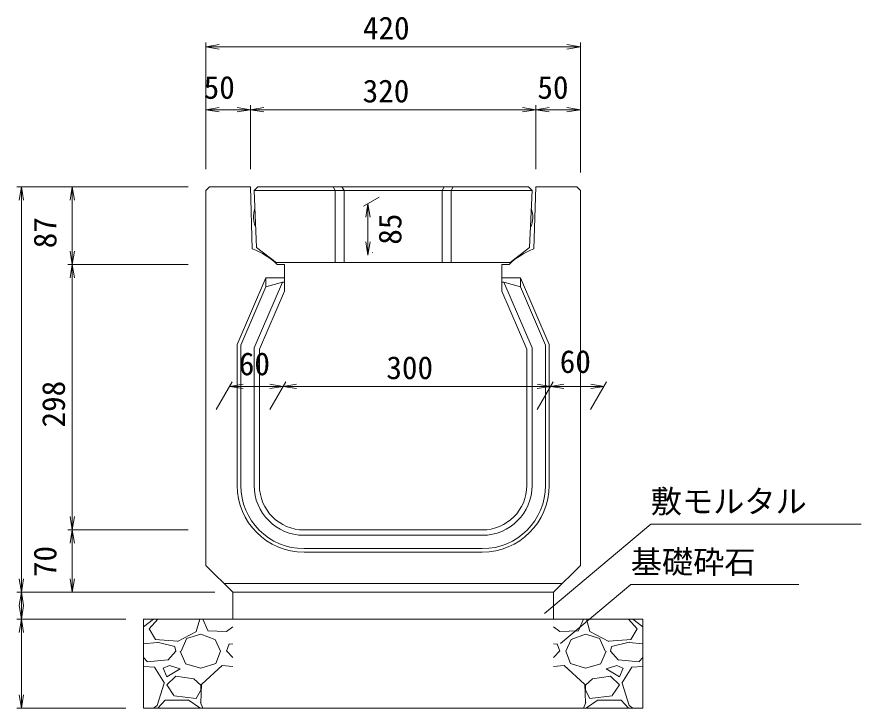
# Model space of a CAD drawing. Units: millimetres on the paper. Extents: x 2 to 843, y 0 to 594.
# Drawn here: x 135.6 to 230.3, y 421.3 to 498.9 of the extents above; entities that cross this region are included whole.
import ezdxf
from ezdxf.enums import TextEntityAlignment as Align

# ---------------------------------------------------------------- set-up
doc = ezdxf.new("R2010")
doc.units = ezdxf.units.MM
for name, color, linetype, lineweight in [('0_2', 7, 'Continuous', 18), ('D-STR-DIM（寸法）', 7, 'Continuous', 18), ('D-STR-HTXT（旗揚げ）', 7, 'Continuous', 18), ('D-STR-STR1（構造物）', 7, 'Continuous', 18), ('D-STR-STRn（構造物）', 7, 'Continuous', 18), ('D-STR（構造物外形線）', 1, 'Continuous', 18)]:
    doc.layers.add(name, color=color, linetype=linetype, lineweight=lineweight)
doc.layers.add('D-STR-TXT（文字）', color=7, linetype='Continuous')
doc.styles.add('ＭＳ ゴシック', font='')
doc.styles.get('ＭＳ ゴシック').set_extended_font_data('MS Gothic')

msp = doc.modelspace()

# ---------------------------------------------------------------- linework, layer by layer
at = {"layer": '0_2'}
for p, q in [((156.799, 495.514), (158.299, 495.764)), ((158.299, 495.264), (156.799, 495.514)), ((197.299, 495.764), (198.799, 495.514)), ((198.799, 495.514), (197.299, 495.264)), ((156.799, 488.453), (158.299, 488.703)), ((160.298, 488.703), (161.798, 488.453)), ((161.799, 488.453), (163.299, 488.703)), ((192.299, 488.703), (193.799, 488.453)), ((193.799, 488.453), (195.299, 488.703)), ((197.299, 488.703), (198.799, 488.453)), ((158.299, 488.203), (156.799, 488.453)), ((161.798, 488.453), (160.298, 488.203)), ((163.299, 488.203), (161.799, 488.453)), ((193.799, 488.453), (192.299, 488.203)), ((195.299, 488.203), (193.799, 488.453)), ((198.799, 488.453), (197.299, 488.203)), ((135.84, 478.289), (136.09, 479.789)), ((136.09, 479.789), (136.34, 478.289)), ((141.549, 478.289), (141.799, 479.789)), ((141.799, 479.789), (142.049, 478.289)), ((174.719, 476.406), (174.969, 477.906)), ((174.969, 477.906), (175.219, 476.406)), ((174.969, 472.124), (174.719, 473.624)), ((175.219, 473.624), (174.969, 472.124)), ((141.799, 471.089), (141.549, 472.589)), ((142.049, 472.589), (141.799, 471.089)), ((141.549, 469.589), (141.799, 471.089)), ((141.799, 471.089), (142.049, 469.589)), ((159.458, 457.395), (160.958, 457.645)), ((163.958, 457.645), (165.458, 457.395)), ((165.458, 457.395), (166.958, 457.645)), ((193.958, 457.645), (195.458, 457.395)), ((195.458, 457.395), (196.958, 457.645)), ((199.958, 457.645), (201.458, 457.395)), ((160.958, 457.145), (159.458, 457.395)), ((165.458, 457.395), (163.958, 457.145)), ((166.958, 457.145), (165.458, 457.395)), ((195.458, 457.395), (193.958, 457.145)), ((196.958, 457.145), (195.458, 457.395)), ((201.458, 457.395), (199.958, 457.145)), ((141.799, 441.289), (141.549, 442.789)), ((142.049, 442.789), (141.799, 441.289)), ((141.549, 439.789), (141.799, 441.289)), ((141.799, 441.289), (142.049, 439.789)), ((136.09, 434.289), (135.84, 435.789)), ((136.34, 435.789), (136.09, 434.289)), ((141.799, 434.289), (141.549, 435.789)), ((142.049, 435.789), (141.799, 434.289)), ((135.84, 432.789), (136.09, 434.289)), ((136.09, 434.289), (136.34, 432.789)), ((136.09, 431.289), (135.84, 432.789)), ((136.34, 432.789), (136.09, 431.289)), ((135.84, 429.789), (136.09, 431.289)), ((136.09, 431.289), (136.34, 429.789)), ((136.09, 421.289), (135.84, 422.789)), ((136.34, 422.789), (136.09, 421.289))]:
    msp.add_line(p, q, dxfattribs=at)
at = {"layer": '0_2', "color": 9}
for p, q in [((156.799, 495.514), (156.999, 495.514)), ((198.799, 495.514), (198.599, 495.514)), ((156.799, 488.453), (156.999, 488.453)), ((161.798, 488.453), (161.598, 488.453)), ((161.799, 488.453), (161.999, 488.453)), ((193.799, 488.453), (193.599, 488.453)), ((193.799, 488.453), (193.999, 488.453)), ((198.799, 488.453), (198.599, 488.453)), ((136.09, 479.789), (136.09, 479.589)), ((141.799, 479.789), (141.799, 479.589)), ((174.969, 477.906), (174.969, 477.706)), ((174.969, 472.124), (174.969, 472.324)), ((141.799, 471.089), (141.799, 471.289)), ((141.799, 471.089), (141.799, 470.889)), ((159.458, 457.395), (159.658, 457.395)), ((165.458, 457.395), (165.258, 457.395)), ((165.458, 457.395), (165.658, 457.395)), ((195.458, 457.395), (195.258, 457.395)), ((195.458, 457.395), (195.658, 457.395)), ((201.458, 457.395), (201.258, 457.395)), ((141.799, 441.289), (141.799, 441.489)), ((141.799, 441.289), (141.799, 441.089)), ((136.09, 434.289), (136.09, 434.489)), ((136.09, 434.289), (136.09, 434.089)), ((141.799, 434.289), (141.799, 434.489)), ((136.09, 431.289), (136.09, 431.489)), ((136.09, 431.289), (136.09, 431.089)), ((136.09, 421.289), (136.09, 421.489))]:
    msp.add_line(p, q, dxfattribs=at)
at = {"layer": 'D-STR-DIM（寸法）'}
for p, q in [((156.799, 481.789), (156.799, 496.014)), ((156.999, 495.514), (198.599, 495.514)), ((198.799, 481.389), (198.799, 496.014)), ((156.799, 481.789), (156.799, 488.953)), ((161.798, 481.804), (161.798, 488.953)), ((161.799, 481.789), (161.799, 488.953)), ((193.799, 481.789), (193.799, 488.953)), ((193.799, 481.789), (193.799, 488.953)), ((198.799, 481.389), (198.799, 488.953)), ((156.999, 488.453), (161.598, 488.453)), ((193.599, 488.453), (161.999, 488.453)), ((198.599, 488.453), (193.999, 488.453)), ((154.799, 479.789), (135.59, 479.789)), ((136.09, 479.589), (136.09, 434.489)), ((154.799, 479.789), (141.299, 479.789)), ((141.799, 479.589), (141.799, 471.289)), ((176.231, 478.635), (174.469, 477.618)), ((174.969, 477.706), (174.969, 472.324)), ((175.524, 472.444), (175.469, 472.413)), ((154.799, 471.089), (141.299, 471.089)), ((154.799, 471.089), (141.299, 471.089)), ((141.799, 470.889), (141.799, 441.489)), ((157.954, 454.789), (159.747, 457.895)), ((163.954, 454.789), (165.747, 457.895)), ((163.954, 454.789), (165.747, 457.895)), ((193.954, 454.789), (195.747, 457.895)), ((193.954, 454.789), (195.747, 457.895)), ((199.954, 454.789), (201.747, 457.895)), ((165.258, 457.395), (159.658, 457.395)), ((165.658, 457.395), (195.258, 457.395)), ((195.658, 457.395), (201.258, 457.395)), ((154.799, 441.289), (141.299, 441.289)), ((154.799, 441.289), (141.299, 441.289)), ((141.799, 441.089), (141.799, 434.489)), ((157.799, 434.289), (135.59, 434.289)), ((157.799, 434.289), (135.59, 434.289)), ((136.09, 434.089), (136.09, 431.489)), ((154.799, 434.289), (141.299, 434.289)), ((147.799, 431.289), (135.59, 431.289)), ((147.799, 431.289), (135.59, 431.289)), ((136.09, 431.089), (136.09, 421.489)), ((147.799, 421.289), (135.59, 421.289))]:
    msp.add_line(p, q, dxfattribs=at)
at = {"layer": 'D-STR-HTXT（旗揚げ）'}
for p, q in [((194.779, 431.923), (206.696, 441.936)), ((230.295, 441.936), (206.696, 441.936)), ((196.586, 428.552), (204.451, 435.146)), ((223.315, 435.146), (204.451, 435.146))]:
    msp.add_line(p, q, dxfattribs=at)
at = {"layer": 'D-STR-STR1（構造物）'}
for p, q in [((162.216, 479.389), (193.382, 479.389)), ((171.057, 479.789), (171.299, 479.389)), ((171.299, 471.289), (171.299, 479.389)), ((172.057, 479.789), (172.299, 479.389)), ((172.299, 471.289), (172.299, 479.389)), ((183.54, 479.789), (183.299, 479.389)), ((183.299, 471.289), (183.299, 479.389)), ((184.54, 479.789), (184.299, 479.389)), ((184.299, 471.289), (184.299, 479.389)), ((163.523, 469.589), (160.299, 462.105)), ((165.376, 469.089), (162.199, 461.713)), ((163.523, 469.589), (165.599, 469.589)), ((163.528, 468.589), (163.523, 469.589)), ((165.376, 469.089), (163.528, 468.589)), ((165.599, 469.089), (165.376, 469.089)), ((192.075, 469.589), (189.999, 469.589)), ((189.999, 469.089), (190.221, 469.089)), ((190.221, 469.089), (192.07, 468.589)), ((190.221, 469.089), (193.399, 461.713)), ((192.07, 468.589), (192.075, 469.589)), ((192.075, 469.589), (195.299, 462.105)), ((163.528, 468.589), (160.699, 462.022)), ((192.07, 468.589), (194.899, 462.022)), ((160.299, 462.105), (160.299, 446.289)), ((160.699, 462.022), (160.699, 446.289)), ((162.199, 461.713), (162.199, 446.289)), ((193.399, 461.713), (193.399, 446.289)), ((194.899, 462.022), (194.899, 446.289)), ((195.299, 462.105), (195.299, 446.289)), ((187.799, 440.689), (167.799, 440.689)), ((187.799, 439.189), (167.799, 439.189)), ((187.799, 438.789), (167.799, 438.789))]:
    msp.add_line(p, q, dxfattribs=at)
for centre, radius, start, end in [((165.143, 476.407), 3, 161.36074, 203.43968), ((190.455, 476.407), 3, 336.56032, 18.63926), ((167.799, 446.289), 7.5, 180, 270), ((167.799, 446.289), 7.1, 180, 270), ((167.799, 446.289), 5.6, 180, 270), ((187.799, 446.289), 5.6, 270, 0), ((187.799, 446.289), 7.1, 270, 0), ((187.799, 446.289), 7.5, 270, 0)]:
    msp.add_arc(centre, radius, start, end, dxfattribs=at)
at = {"layer": 'D-STR-STRn（構造物）'}
for p, q in [((159.799, 434.289), (159.799, 431.289)), ((195.799, 434.289), (195.799, 431.289)), ((159.799, 431.289), (149.799, 431.289)), ((149.799, 431.289), (149.799, 421.289)), ((149.799, 430.419), (150.925, 431.289)), ((150.416, 430.185), (151.41, 431.289)), ((156.12, 431.284), (155.72, 429.884)), ((156.46, 431.289), (157, 430.008)), ((195.799, 431.289), (159.799, 431.289)), ((195.799, 431.289), (205.799, 431.289)), ((199.137, 431.289), (198.598, 430.008)), ((199.478, 431.284), (199.878, 429.884)), ((205.182, 430.185), (204.188, 431.289)), ((205.799, 430.419), (204.673, 431.289)), ((205.799, 431.289), (205.799, 421.289)), ((151.136, 428.98), (150.436, 430.18)), ((157.01, 429.98), (159.11, 429.88)), ((159.117, 429.892), (159.799, 430.419)), ((196.481, 429.892), (195.799, 430.419)), ((198.587, 429.98), (196.487, 429.88)), ((204.462, 428.98), (205.162, 430.18)), ((155.721, 429.878), (153.621, 428.778)), ((154.014, 427.684), (154.614, 429.084)), ((154.617, 429.085), (156.217, 429.585)), ((156.213, 429.584), (157.813, 428.984)), ((199.385, 429.584), (197.785, 428.984)), ((200.981, 429.085), (199.381, 429.585)), ((199.877, 429.878), (201.977, 428.778)), ((201.584, 427.684), (200.984, 429.084)), ((151.325, 428.673), (149.799, 428.513)), ((153.61, 428.806), (151.11, 429.006)), ((153.313, 428.19), (151.313, 428.69)), ((153.417, 427.678), (153.317, 428.178)), ((157.818, 428.982), (158.418, 427.682)), ((159.114, 427.687), (159.414, 428.487)), ((159.799, 428.513), (159.425, 428.473)), ((195.799, 428.513), (196.173, 428.473)), ((196.484, 427.687), (196.184, 428.487)), ((197.78, 428.982), (197.18, 427.682)), ((201.988, 428.806), (204.488, 429.006)), ((202.18, 427.678), (202.28, 428.178)), ((202.285, 428.19), (204.285, 428.69)), ((204.273, 428.673), (205.799, 428.513)), ((153.416, 427.685), (152.516, 426.685)), ((153.908, 427.688), (154.508, 426.288)), ((157.913, 426.289), (158.413, 427.689)), ((159.799, 426.969), (159.113, 427.717)), ((195.799, 426.969), (196.485, 427.717)), ((197.685, 426.289), (197.185, 427.689)), ((201.69, 427.688), (201.09, 426.288)), ((202.182, 427.685), (203.082, 426.685)), ((150.213, 426.517), (149.799, 426.969)), ((152.509, 426.691), (150.209, 426.491)), ((154.509, 426.277), (156.209, 425.777)), ((156.222, 425.779), (157.922, 426.279)), ((199.376, 425.779), (197.676, 426.279)), ((201.089, 426.277), (199.389, 425.777)), ((203.089, 426.691), (205.389, 426.491)), ((205.385, 426.517), (205.799, 426.969)), ((151.019, 425.875), (149.799, 425.976)), ((152.138, 424.091), (151.038, 425.891)), ((152.013, 425.785), (152.413, 424.785)), ((152.715, 426.081), (152.015, 425.781)), ((152.413, 424.787), (153.913, 425.687)), ((153.92, 425.687), (152.72, 426.087)), ((158.619, 426.084), (156.319, 423.984)), ((159.799, 425.976), (158.619, 426.075)), ((195.799, 425.976), (196.979, 426.075)), ((196.979, 426.084), (199.279, 423.984)), ((201.678, 425.687), (202.878, 426.087)), ((203.185, 424.787), (201.685, 425.687)), ((202.883, 426.081), (203.583, 425.781)), ((203.585, 425.785), (203.185, 424.785)), ((203.46, 424.091), (204.56, 425.891)), ((204.579, 425.875), (205.799, 425.976)), ((153.416, 424.885), (152.416, 423.885)), ((155.428, 424.59), (153.428, 424.89)), ((156.237, 423.864), (155.437, 424.564)), ((199.361, 423.864), (200.161, 424.564)), ((200.17, 424.59), (202.17, 424.89)), ((202.182, 424.885), (203.182, 423.885)), ((151.317, 421.582), (152.117, 424.082)), ((152.413, 423.888), (153.213, 422.688)), ((156.312, 423.99), (156.212, 421.89)), ((156.216, 423.285), (156.216, 423.885)), ((199.286, 423.99), (199.386, 421.89)), ((199.381, 423.285), (199.381, 423.885)), ((203.185, 423.888), (202.385, 422.688)), ((204.28, 421.582), (203.48, 424.082)), ((153.219, 422.68), (155.719, 422.38)), ((155.719, 422.386), (156.219, 423.286)), ((199.879, 422.386), (199.379, 423.286)), ((202.378, 422.68), (199.878, 422.38)), ((150.925, 421.289), (151.317, 421.592)), ((151.41, 421.289), (152.216, 422.185)), ((152.216, 422.185), (154.816, 422.185)), ((154.813, 422.208), (156.113, 421.308)), ((156.2, 421.908), (156.46, 421.289)), ((199.398, 421.908), (199.137, 421.289)), ((200.785, 422.208), (199.485, 421.308)), ((203.381, 422.185), (200.781, 422.185)), ((204.188, 421.289), (203.382, 422.185)), ((204.673, 421.289), (204.281, 421.592)), ((149.799, 421.289), (205.799, 421.289))]:
    msp.add_line(p, q, dxfattribs=at)
at = {"layer": 'D-STR（構造物外形線）'}
for p, q in [((157.199, 479.789), (156.799, 479.389)), ((156.799, 437.289), (156.799, 479.389)), ((157.199, 479.789), (161.799, 479.789)), ((161.999, 472.823), (161.799, 479.789)), ((162.216, 479.389), (162.616, 479.789)), ((162.216, 479.389), (162.485, 472.972)), ((162.616, 479.789), (192.982, 479.789)), ((193.382, 479.389), (192.982, 479.789)), ((193.382, 479.389), (193.113, 472.972)), ((193.599, 472.823), (193.799, 479.789)), ((198.399, 479.789), (193.799, 479.789)), ((198.399, 479.789), (198.799, 479.389)), ((198.799, 437.289), (198.799, 479.389)), ((162.485, 472.972), (164.674, 471.289)), ((193.113, 472.972), (190.924, 471.289)), ((164.674, 471.289), (190.924, 471.289)), ((165.599, 471.089), (164.799, 471.089)), ((165.599, 471.089), (165.599, 468.089)), ((189.999, 471.089), (189.999, 468.089)), ((189.999, 471.089), (190.799, 471.089)), ((165.599, 468.089), (162.799, 461.589)), ((189.999, 468.089), (192.799, 461.589)), ((162.799, 461.589), (162.799, 446.289)), ((192.799, 461.589), (192.799, 446.289)), ((187.799, 441.289), (167.799, 441.289)), ((159.799, 434.289), (156.799, 437.289)), ((195.799, 434.289), (198.799, 437.289)), ((196.799, 435.289), (158.799, 435.289)), ((195.799, 434.289), (159.799, 434.289))]:
    msp.add_line(p, q, dxfattribs=at)
for centre, radius, start, end in [((159.278, 465.3), 8, 46.35923, 70.11492), ((196.32, 465.3), 8, 109.88508, 133.64077), ((167.799, 446.289), 5, 180, 270), ((187.799, 446.289), 5, 270, 0)]:
    msp.add_arc(centre, radius, start, end, dxfattribs=at)

# ---------------------------------------------------------------- texts
at = {"layer": 'D-STR-DIM（寸法）', "style": 'ＭＳ ゴシック'}
for s, p in [('420', (174.406, 495.564)), ('50', (156.548, 488.905)), ('320', (174.379, 488.503)), ('50', (193.98, 488.905)), ('60', (196.489, 458.137)), ('60', (160.489, 457.879)), ('300', (177.038, 457.445))]:
    msp.add_text(s, height=2.566, dxfattribs=at).set_placement(p, align=Align.BOTTOM_LEFT)
for s, p in [('85', (179.498, 473.301)), ('87', (140.799, 472.903)), ('298', (141.749, 452.787)), ('70', (140.799, 435.997))]:
    msp.add_text(s, height=2.566, rotation=90, dxfattribs=at).set_placement(p, align=Align.BOTTOM_LEFT)
at = {"layer": 'D-STR-TXT（文字）', "style": 'ＭＳ ゴシック'}
for s, p in [('敷モルタル', (206.696, 442.436)), ('基礎砕石', (204.451, 435.646))]:
    msp.add_text(s, height=2.566, dxfattribs=at).set_placement(p, align=Align.BOTTOM_LEFT)

doc.saveas('drawing.dxf')
